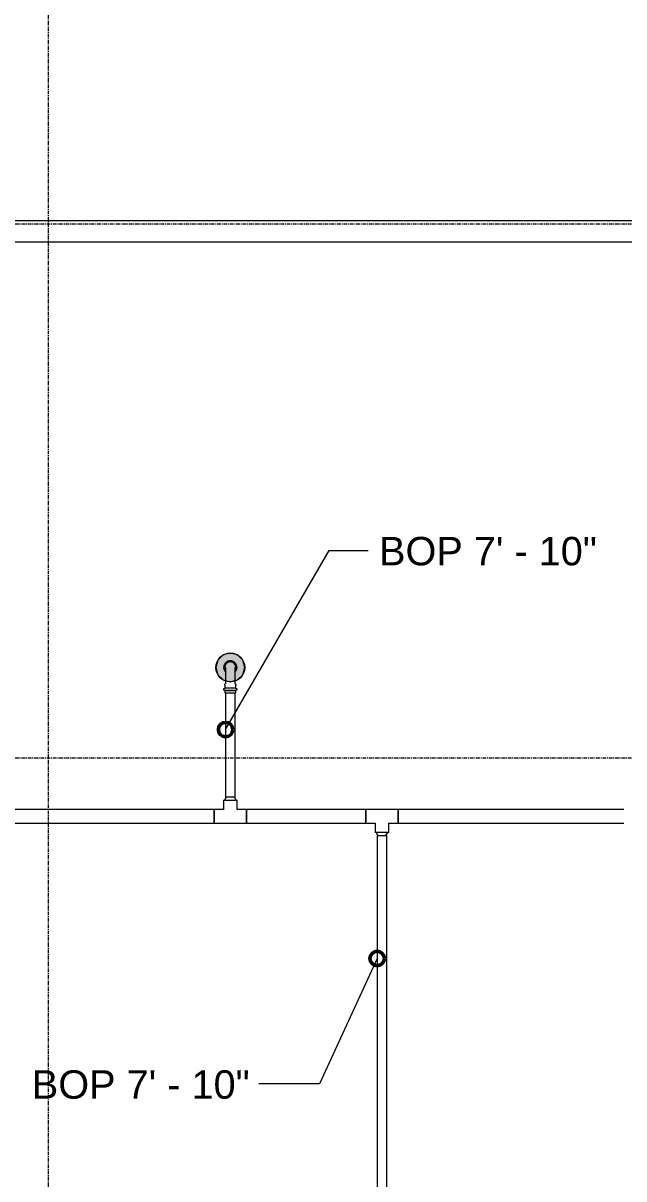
# Model space of a CAD drawing. Header units: inches. Extents: x -3679 to 241, y -496 to 1784.
# Drawn here: x -477.5 to -394.3, y 140.7 to 300.9 of the extents above; entities that cross this region are included whole.
import ezdxf

# ---------------------------------------------------------------- set-up
doc = ezdxf.new("R2010")
doc.units = ezdxf.units.IN
doc.header["$MEASUREMENT"] = 0
doc.linetypes.add('Grid Line', pattern=[0.875, 0.5, -0.125, 0.125, -0.125])
for name, color, linetype, lineweight in [('A-ANNO-NOTE', 250, 'Continuous', 9), ('G-ANNO-DIMS', 251, 'Continuous', 9), ('P-PIPE', 1, 'Continuous', 9), ('P-PIPE-CNTR', 1, 'Continuous', 9), ('S-GRID', 8, 'Continuous', 9)]:
    doc.layers.add(name, color=color, linetype=linetype, lineweight=lineweight)
doc.styles.add('Arial', font='arial.ttf', dxfattribs={"height": 3.934132})

# ---------------------------------------------------------------- blocks, each defined once
blk = doc.blocks.new('Victaulic-VicPress316-Elbow 90-45deg Style P568_P571 - Standard-523083-SECOND LEVEL')
at = {"layer": 'P-PIPE'}
for p, q in [((-3178.28, 1233.46), (-3178.28, 1232.57)), ((-3176.97, 1232.57), (-3176.97, 1233.46)), ((-3178.39, 1232.42), (-3178.39, 1231.96)), ((-3177.63, 1231.96), (-3178.39, 1231.96)), ((-3178.39, 1231.67), (-3178.39, 1231.33)), ((-3177.63, 1231.67), (-3178.39, 1231.67)), ((-3176.86, 1231.96), (-3177.63, 1231.96)), ((-3176.86, 1231.67), (-3177.63, 1231.67)), ((-3176.86, 1231.96), (-3176.86, 1232.42)), ((-3176.86, 1231.33), (-3176.86, 1231.67)), ((-3178.39, 1231.33), (-3177.63, 1231.33)), ((-3177.63, 1231.33), (-3176.86, 1231.33))]:
    blk.add_line(p, q, dxfattribs=at)
at = {"layer": 'P-PIPE', "flags": 128}
for points in [[(-3177.63, 1235.77), (-3177.66, 1235.77), (-3177.7, 1235.76), (-3177.73, 1235.76), (-3177.77, 1235.76), (-3177.81, 1235.75), (-3177.84, 1235.74), (-3177.88, 1235.73), (-3177.91, 1235.72), (-3177.95, 1235.71), (-3177.98, 1235.69), (-3178.01, 1235.68), (-3178.05, 1235.66), (-3178.08, 1235.65), (-3178.11, 1235.63), (-3178.14, 1235.61), (-3178.17, 1235.59), (-3178.2, 1235.56), (-3178.23, 1235.54), (-3178.25, 1235.52), (-3178.28, 1235.49), (-3178.3, 1235.46), (-3178.33, 1235.44), (-3178.35, 1235.41), (-3178.37, 1235.38), (-3178.39, 1235.35), (-3178.41, 1235.32), (-3178.43, 1235.28), (-3178.45, 1235.25), (-3178.46, 1235.22), (-3178.48, 1235.19), (-3178.49, 1235.15), (-3178.5, 1235.12), (-3178.51, 1235.08), (-3178.52, 1235.05), (-3178.52, 1235.01), (-3178.53, 1234.97), (-3178.53, 1234.94), (-3178.54, 1234.9), (-3178.54, 1234.86), (-3178.54, 1234.83), (-3178.53, 1234.79), (-3178.53, 1234.76), (-3178.53, 1234.72), (-3178.52, 1234.68), (-3178.51, 1234.65), (-3178.5, 1234.61), (-3178.49, 1234.58), (-3178.48, 1234.54), (-3178.47, 1234.51), (-3178.45, 1234.48), (-3178.44, 1234.44), (-3178.42, 1234.41), (-3178.4, 1234.38), (-3178.38, 1234.35), (-3178.36, 1234.32), (-3178.34, 1234.29), (-3178.32, 1234.26), (-3178.29, 1234.23)], [(-3177.63, 1235.62), (-3177.66, 1235.62), (-3177.69, 1235.62), (-3177.72, 1235.62), (-3177.75, 1235.61), (-3177.78, 1235.61), (-3177.81, 1235.6), (-3177.84, 1235.59), (-3177.87, 1235.58), (-3177.9, 1235.57), (-3177.92, 1235.56), (-3177.95, 1235.55), (-3177.98, 1235.53), (-3178.01, 1235.52), (-3178.03, 1235.5), (-3178.06, 1235.49), (-3178.08, 1235.47), (-3178.11, 1235.45), (-3178.13, 1235.43), (-3178.15, 1235.41), (-3178.17, 1235.39), (-3178.2, 1235.37), (-3178.22, 1235.34), (-3178.23, 1235.32), (-3178.25, 1235.29), (-3178.27, 1235.27), (-3178.29, 1235.24), (-3178.3, 1235.22), (-3178.31, 1235.19), (-3178.33, 1235.16), (-3178.34, 1235.13), (-3178.35, 1235.1), (-3178.36, 1235.07), (-3178.37, 1235.05), (-3178.37, 1235.02), (-3178.38, 1234.99), (-3178.38, 1234.95), (-3178.39, 1234.92), (-3178.39, 1234.89), (-3178.39, 1234.86), (-3178.39, 1234.83), (-3178.39, 1234.8), (-3178.39, 1234.77), (-3178.38, 1234.74), (-3178.38, 1234.71), (-3178.37, 1234.68), (-3178.36, 1234.65), (-3178.36, 1234.62), (-3178.35, 1234.59), (-3178.33, 1234.56), (-3178.32, 1234.54), (-3178.31, 1234.51), (-3178.29, 1234.48), (-3178.28, 1234.46)], [(-3178.28, 1234.85), (-3178.28, 1234.85), (-3178.28, 1234.85), (-3178.28, 1234.84), (-3178.28, 1234.84), (-3178.28, 1234.83), (-3178.28, 1234.81), (-3178.28, 1234.8), (-3178.28, 1234.78), (-3178.28, 1234.77), (-3178.28, 1234.74), (-3178.28, 1234.72), (-3178.28, 1234.7), (-3178.28, 1234.67), (-3178.28, 1234.64), (-3178.28, 1234.61), (-3178.28, 1234.58), (-3178.28, 1234.55), (-3178.28, 1234.51), (-3178.28, 1234.47), (-3178.28, 1234.43), (-3178.28, 1234.39), (-3178.28, 1234.35), (-3178.28, 1234.31), (-3178.28, 1234.26), (-3178.28, 1234.21), (-3178.28, 1234.17), (-3178.28, 1234.12), (-3178.28, 1234.07), (-3178.28, 1234.02), (-3178.28, 1233.97), (-3178.28, 1233.91), (-3178.28, 1233.86), (-3178.28, 1233.81), (-3178.28, 1233.75), (-3178.28, 1233.7), (-3178.28, 1233.64), (-3178.28, 1233.59), (-3178.28, 1233.53), (-3178.28, 1233.48), (-3178.28, 1233.46)], [(-3176.97, 1234.22), (-3176.95, 1234.25), (-3176.92, 1234.27), (-3176.9, 1234.3), (-3176.88, 1234.33), (-3176.86, 1234.36), (-3176.84, 1234.39), (-3176.82, 1234.42), (-3176.8, 1234.46), (-3176.79, 1234.49), (-3176.77, 1234.52), (-3176.76, 1234.56), (-3176.75, 1234.59), (-3176.74, 1234.63), (-3176.73, 1234.66), (-3176.73, 1234.7), (-3176.72, 1234.74), (-3176.72, 1234.77), (-3176.71, 1234.81), (-3176.71, 1234.85), (-3176.71, 1234.88), (-3176.72, 1234.92), (-3176.72, 1234.95), (-3176.72, 1234.99), (-3176.73, 1235.03), (-3176.74, 1235.06), (-3176.75, 1235.1), (-3176.76, 1235.13), (-3176.77, 1235.17), (-3176.78, 1235.2), (-3176.8, 1235.23), (-3176.81, 1235.27), (-3176.83, 1235.3), (-3176.85, 1235.33), (-3176.87, 1235.36), (-3176.89, 1235.39), (-3176.91, 1235.42), (-3176.93, 1235.45), (-3176.96, 1235.48), (-3176.98, 1235.5), (-3177.01, 1235.53), (-3177.04, 1235.55), (-3177.06, 1235.57), (-3177.09, 1235.6), (-3177.12, 1235.62), (-3177.15, 1235.64), (-3177.19, 1235.65), (-3177.22, 1235.67), (-3177.25, 1235.69), (-3177.29, 1235.7), (-3177.32, 1235.71), (-3177.35, 1235.73), (-3177.39, 1235.74), (-3177.42, 1235.74), (-3177.46, 1235.75), (-3177.5, 1235.76), (-3177.53, 1235.76), (-3177.57, 1235.77), (-3177.61, 1235.77), (-3177.63, 1235.77)], [(-3176.96, 1234.47), (-3176.95, 1234.49), (-3176.94, 1234.52), (-3176.92, 1234.55), (-3176.91, 1234.58), (-3176.9, 1234.61), (-3176.89, 1234.64), (-3176.88, 1234.66), (-3176.88, 1234.69), (-3176.87, 1234.72), (-3176.87, 1234.75), (-3176.86, 1234.79), (-3176.86, 1234.82), (-3176.86, 1234.85), (-3176.86, 1234.88), (-3176.86, 1234.91), (-3176.86, 1234.94), (-3176.87, 1234.97), (-3176.87, 1235), (-3176.88, 1235.03), (-3176.89, 1235.06), (-3176.89, 1235.09), (-3176.9, 1235.12), (-3176.92, 1235.15), (-3176.93, 1235.17), (-3176.94, 1235.2), (-3176.96, 1235.23), (-3176.97, 1235.25), (-3176.99, 1235.28), (-3177.01, 1235.31), (-3177.02, 1235.33), (-3177.04, 1235.35), (-3177.06, 1235.38), (-3177.09, 1235.4), (-3177.11, 1235.42), (-3177.13, 1235.44), (-3177.15, 1235.46), (-3177.18, 1235.48), (-3177.2, 1235.5), (-3177.23, 1235.51), (-3177.26, 1235.53), (-3177.28, 1235.54), (-3177.31, 1235.55), (-3177.34, 1235.57), (-3177.37, 1235.58), (-3177.4, 1235.59), (-3177.43, 1235.6), (-3177.46, 1235.6), (-3177.49, 1235.61), (-3177.52, 1235.61), (-3177.55, 1235.62), (-3177.58, 1235.62), (-3177.61, 1235.62), (-3177.63, 1235.62)], [(-3176.97, 1233.46), (-3176.97, 1233.52), (-3176.97, 1233.57), (-3176.97, 1233.63), (-3176.97, 1233.68), (-3176.97, 1233.74), (-3176.97, 1233.79), (-3176.97, 1233.85), (-3176.97, 1233.9), (-3176.97, 1233.95), (-3176.97, 1234), (-3176.97, 1234.06), (-3176.97, 1234.11), (-3176.97, 1234.15), (-3176.97, 1234.2), (-3176.97, 1234.25), (-3176.97, 1234.29), (-3176.97, 1234.34), (-3176.97, 1234.38), (-3176.97, 1234.42), (-3176.97, 1234.46), (-3176.97, 1234.5), (-3176.97, 1234.54), (-3176.97, 1234.57), (-3176.97, 1234.6), (-3176.97, 1234.63), (-3176.97, 1234.66), (-3176.97, 1234.69), (-3176.97, 1234.72), (-3176.97, 1234.74), (-3176.97, 1234.76), (-3176.97, 1234.78), (-3176.97, 1234.8), (-3176.97, 1234.81), (-3176.97, 1234.82), (-3176.97, 1234.83), (-3176.97, 1234.84), (-3176.97, 1234.85), (-3176.97, 1234.85), (-3176.97, 1234.85), (-3176.97, 1234.85)], [(-3178.39, 1231.67), (-3178.4, 1231.67), (-3178.4, 1231.67), (-3178.41, 1231.67), (-3178.41, 1231.68), (-3178.42, 1231.68), (-3178.43, 1231.68), (-3178.43, 1231.68), (-3178.44, 1231.68), (-3178.44, 1231.68), (-3178.45, 1231.68), (-3178.45, 1231.69), (-3178.46, 1231.69), (-3178.46, 1231.69), (-3178.47, 1231.7), (-3178.47, 1231.7), (-3178.48, 1231.7), (-3178.48, 1231.71), (-3178.49, 1231.71), (-3178.49, 1231.71), (-3178.5, 1231.72), (-3178.5, 1231.72), (-3178.5, 1231.73), (-3178.51, 1231.73), (-3178.51, 1231.74), (-3178.51, 1231.74), (-3178.52, 1231.75), (-3178.52, 1231.75), (-3178.52, 1231.76), (-3178.52, 1231.76), (-3178.53, 1231.77), (-3178.53, 1231.77), (-3178.53, 1231.78), (-3178.53, 1231.78), (-3178.53, 1231.79), (-3178.53, 1231.79), (-3178.54, 1231.8), (-3178.54, 1231.81), (-3178.54, 1231.81), (-3178.54, 1231.82), (-3178.54, 1231.82), (-3178.54, 1231.83), (-3178.54, 1231.83), (-3178.54, 1231.84), (-3178.53, 1231.85), (-3178.53, 1231.85), (-3178.53, 1231.86), (-3178.53, 1231.86), (-3178.53, 1231.87), (-3178.53, 1231.87), (-3178.52, 1231.88), (-3178.52, 1231.88), (-3178.52, 1231.89), (-3178.52, 1231.89), (-3178.51, 1231.9), (-3178.51, 1231.9), (-3178.51, 1231.91), (-3178.5, 1231.91), (-3178.5, 1231.92), (-3178.49, 1231.92), (-3178.49, 1231.93), (-3178.49, 1231.93), (-3178.48, 1231.93), (-3178.48, 1231.94), (-3178.47, 1231.94), (-3178.47, 1231.94), (-3178.46, 1231.95), (-3178.46, 1231.95), (-3178.45, 1231.95), (-3178.45, 1231.95), (-3178.44, 1231.96), (-3178.43, 1231.96), (-3178.43, 1231.96), (-3178.42, 1231.96), (-3178.42, 1231.96), (-3178.41, 1231.96), (-3178.41, 1231.96), (-3178.4, 1231.96), (-3178.39, 1231.96), (-3178.39, 1231.96)], [(-3178.39, 1232.42), (-3178.39, 1232.43), (-3178.39, 1232.44), (-3178.39, 1232.45), (-3178.39, 1232.46), (-3178.39, 1232.47), (-3178.38, 1232.48), (-3178.38, 1232.49), (-3178.38, 1232.5), (-3178.37, 1232.51), (-3178.37, 1232.52), (-3178.37, 1232.53), (-3178.36, 1232.54), (-3178.36, 1232.55), (-3178.35, 1232.56), (-3178.34, 1232.57), (-3178.34, 1232.58), (-3178.33, 1232.59), (-3178.32, 1232.6), (-3178.32, 1232.6), (-3178.31, 1232.61), (-3178.3, 1232.62), (-3178.29, 1232.63), (-3178.28, 1232.63), (-3178.28, 1232.63)], [(-3177.63, 1231.96), (-3177.66, 1231.96), (-3177.69, 1231.96), (-3177.72, 1231.96), (-3177.75, 1231.96), (-3177.78, 1231.96), (-3177.81, 1231.96), (-3177.84, 1231.96), (-3177.87, 1231.96), (-3177.9, 1231.96), (-3177.92, 1231.96), (-3177.95, 1231.96), (-3177.98, 1231.96), (-3178.01, 1231.96), (-3178.03, 1231.96), (-3178.06, 1231.96), (-3178.08, 1231.96), (-3178.11, 1231.96), (-3178.13, 1231.96), (-3178.15, 1231.96), (-3178.17, 1231.96), (-3178.2, 1231.96), (-3178.22, 1231.96), (-3178.23, 1231.96), (-3178.25, 1231.96), (-3178.27, 1231.96), (-3178.29, 1231.96), (-3178.3, 1231.96), (-3178.31, 1231.96), (-3178.33, 1231.96), (-3178.34, 1231.96), (-3178.35, 1231.96), (-3178.36, 1231.96), (-3178.37, 1231.96), (-3178.37, 1231.96), (-3178.38, 1231.96), (-3178.38, 1231.96), (-3178.39, 1231.96), (-3178.39, 1231.96), (-3178.39, 1231.96), (-3178.39, 1231.96)], [(-3178.39, 1231.96), (-3178.39, 1231.96), (-3178.39, 1231.96), (-3178.39, 1231.96), (-3178.38, 1231.96), (-3178.38, 1231.96), (-3178.37, 1231.96), (-3178.36, 1231.96), (-3178.35, 1231.96)], [(-3178.35, 1231.67), (-3178.36, 1231.67), (-3178.37, 1231.67), (-3178.37, 1231.67), (-3178.38, 1231.67), (-3178.38, 1231.67), (-3178.39, 1231.67), (-3178.39, 1231.67), (-3178.39, 1231.67), (-3178.39, 1231.67)], [(-3178.39, 1231.67), (-3178.39, 1231.67), (-3178.39, 1231.67), (-3178.39, 1231.67), (-3178.38, 1231.67), (-3178.38, 1231.67), (-3178.37, 1231.67), (-3178.36, 1231.67), (-3178.35, 1231.67), (-3178.34, 1231.67), (-3178.33, 1231.67), (-3178.32, 1231.67), (-3178.3, 1231.67), (-3178.29, 1231.67), (-3178.27, 1231.67), (-3178.26, 1231.67), (-3178.24, 1231.67), (-3178.22, 1231.67), (-3178.2, 1231.67), (-3178.18, 1231.67), (-3178.16, 1231.67), (-3178.14, 1231.67), (-3178.11, 1231.67), (-3178.09, 1231.67), (-3178.06, 1231.67), (-3178.04, 1231.67), (-3178.01, 1231.67), (-3177.99, 1231.67), (-3177.96, 1231.67), (-3177.93, 1231.67), (-3177.9, 1231.67), (-3177.87, 1231.67), (-3177.84, 1231.67), (-3177.82, 1231.67), (-3177.79, 1231.67), (-3177.76, 1231.67), (-3177.72, 1231.67), (-3177.69, 1231.67), (-3177.66, 1231.67), (-3177.63, 1231.67), (-3177.63, 1231.67)], [(-3176.86, 1231.96), (-3176.86, 1231.96), (-3176.86, 1231.96), (-3176.86, 1231.96), (-3176.87, 1231.96), (-3176.87, 1231.96), (-3176.88, 1231.96), (-3176.89, 1231.96), (-3176.9, 1231.96), (-3176.91, 1231.96), (-3176.92, 1231.96), (-3176.93, 1231.96), (-3176.95, 1231.96), (-3176.96, 1231.96), (-3176.98, 1231.96), (-3176.99, 1231.96), (-3177.01, 1231.96), (-3177.03, 1231.96), (-3177.05, 1231.96), (-3177.07, 1231.96), (-3177.09, 1231.96), (-3177.11, 1231.96), (-3177.14, 1231.96), (-3177.16, 1231.96), (-3177.19, 1231.96), (-3177.21, 1231.96), (-3177.24, 1231.96), (-3177.26, 1231.96), (-3177.29, 1231.96), (-3177.32, 1231.96), (-3177.35, 1231.96), (-3177.38, 1231.96), (-3177.41, 1231.96), (-3177.43, 1231.96), (-3177.46, 1231.96), (-3177.49, 1231.96), (-3177.53, 1231.96), (-3177.56, 1231.96), (-3177.59, 1231.96), (-3177.62, 1231.96), (-3177.63, 1231.96)], [(-3177.63, 1231.67), (-3177.59, 1231.67), (-3177.56, 1231.67), (-3177.53, 1231.67), (-3177.5, 1231.67), (-3177.47, 1231.67), (-3177.44, 1231.67), (-3177.41, 1231.67), (-3177.38, 1231.67), (-3177.35, 1231.67), (-3177.33, 1231.67), (-3177.3, 1231.67), (-3177.27, 1231.67), (-3177.24, 1231.67), (-3177.22, 1231.67), (-3177.19, 1231.67), (-3177.17, 1231.67), (-3177.14, 1231.67), (-3177.12, 1231.67), (-3177.1, 1231.67), (-3177.08, 1231.67), (-3177.05, 1231.67), (-3177.03, 1231.67), (-3177.02, 1231.67), (-3177, 1231.67), (-3176.98, 1231.67), (-3176.96, 1231.67), (-3176.95, 1231.67), (-3176.94, 1231.67), (-3176.92, 1231.67), (-3176.91, 1231.67), (-3176.9, 1231.67), (-3176.89, 1231.67), (-3176.88, 1231.67), (-3176.88, 1231.67), (-3176.87, 1231.67), (-3176.87, 1231.67), (-3176.86, 1231.67), (-3176.86, 1231.67), (-3176.86, 1231.67), (-3176.86, 1231.67)], [(-3176.97, 1232.63), (-3176.96, 1232.63), (-3176.95, 1232.62), (-3176.94, 1232.61), (-3176.93, 1232.61), (-3176.93, 1232.6), (-3176.92, 1232.59), (-3176.91, 1232.58), (-3176.91, 1232.57), (-3176.9, 1232.56), (-3176.9, 1232.55), (-3176.89, 1232.54), (-3176.89, 1232.53), (-3176.88, 1232.52), (-3176.88, 1232.51), (-3176.87, 1232.5), (-3176.87, 1232.49), (-3176.87, 1232.48), (-3176.86, 1232.47), (-3176.86, 1232.46), (-3176.86, 1232.45), (-3176.86, 1232.44), (-3176.86, 1232.43), (-3176.86, 1232.42), (-3176.86, 1232.42)], [(-3176.9, 1231.96), (-3176.89, 1231.96), (-3176.88, 1231.96), (-3176.88, 1231.96), (-3176.87, 1231.96), (-3176.87, 1231.96), (-3176.86, 1231.96), (-3176.86, 1231.96), (-3176.86, 1231.96), (-3176.86, 1231.96)], [(-3176.86, 1231.67), (-3176.86, 1231.67), (-3176.86, 1231.67), (-3176.86, 1231.67), (-3176.87, 1231.67), (-3176.87, 1231.67), (-3176.88, 1231.67), (-3176.89, 1231.67), (-3176.9, 1231.67)], [(-3176.86, 1231.96), (-3176.85, 1231.96), (-3176.85, 1231.96), (-3176.84, 1231.96), (-3176.84, 1231.96), (-3176.83, 1231.96), (-3176.82, 1231.96), (-3176.82, 1231.96), (-3176.81, 1231.96), (-3176.81, 1231.96), (-3176.8, 1231.95), (-3176.8, 1231.95), (-3176.79, 1231.95), (-3176.79, 1231.95), (-3176.78, 1231.94), (-3176.78, 1231.94), (-3176.77, 1231.94), (-3176.77, 1231.93), (-3176.76, 1231.93), (-3176.76, 1231.92), (-3176.75, 1231.92), (-3176.75, 1231.92), (-3176.75, 1231.91), (-3176.74, 1231.91), (-3176.74, 1231.9), (-3176.74, 1231.9), (-3176.73, 1231.89), (-3176.73, 1231.89), (-3176.73, 1231.88), (-3176.73, 1231.88), (-3176.72, 1231.87), (-3176.72, 1231.87), (-3176.72, 1231.86), (-3176.72, 1231.85), (-3176.72, 1231.85), (-3176.72, 1231.84), (-3176.71, 1231.84), (-3176.71, 1231.83), (-3176.71, 1231.83), (-3176.71, 1231.82), (-3176.71, 1231.81), (-3176.71, 1231.81), (-3176.71, 1231.8), (-3176.71, 1231.8), (-3176.72, 1231.79), (-3176.72, 1231.79), (-3176.72, 1231.78), (-3176.72, 1231.77), (-3176.72, 1231.77), (-3176.72, 1231.76), (-3176.73, 1231.76), (-3176.73, 1231.75), (-3176.73, 1231.75), (-3176.73, 1231.74), (-3176.74, 1231.74), (-3176.74, 1231.73), (-3176.74, 1231.73), (-3176.75, 1231.72), (-3176.75, 1231.72), (-3176.76, 1231.72), (-3176.76, 1231.71), (-3176.76, 1231.71), (-3176.77, 1231.7), (-3176.77, 1231.7), (-3176.78, 1231.7), (-3176.78, 1231.69), (-3176.79, 1231.69), (-3176.79, 1231.69), (-3176.8, 1231.69), (-3176.8, 1231.68), (-3176.81, 1231.68), (-3176.82, 1231.68), (-3176.82, 1231.68), (-3176.83, 1231.68), (-3176.83, 1231.68), (-3176.84, 1231.67), (-3176.84, 1231.67), (-3176.85, 1231.67), (-3176.86, 1231.67), (-3176.86, 1231.67)]]:
    blk.add_lwpolyline(points, dxfattribs=at)

msp = doc.modelspace()

# ---------------------------------------------------------------- hatches: boundary and pattern name
at = {"layer": 'A-ANNO-NOTE'}
h = msp.add_hatch(color=256, dxfattribs=at)
edge = h.paths.add_edge_path(flags=0)
edge.add_arc((-448.81, 211.58), 2, 0, 360)
msp.add_hatch(color=256, dxfattribs=at).paths.add_polyline_path([(-448.81, 209.58), (-447.81, 209.85), (-447.08, 210.58), (-446.81, 211.58), (-447.08, 212.58), (-447.81, 213.32), (-448.81, 213.58), (-449.81, 213.32), (-450.54, 212.58), (-450.81, 211.58), (-450.54, 210.58), (-449.81, 209.85)], flags=0)

# ---------------------------------------------------------------- linework, layer by layer
for p, q in [((-449.81, 213.32), (-450.54, 212.58)), ((-448.81, 213.58), (-449.81, 213.32)), ((-447.81, 213.32), (-448.81, 213.58)), ((-447.08, 212.58), (-447.81, 213.32)), ((-450.54, 212.58), (-450.81, 211.58)), ((-450.81, 211.58), (-450.54, 210.58)), ((-446.81, 211.58), (-447.08, 212.58)), ((-447.08, 210.58), (-446.81, 211.58)), ((-450.54, 210.58), (-449.81, 209.85)), ((-449.81, 209.85), (-448.81, 209.58)), ((-448.81, 209.58), (-447.81, 209.85)), ((-447.81, 209.85), (-447.08, 210.58))]:
    msp.add_line(p, q, dxfattribs=at)
msp.add_circle((-448.81, 211.58), 2, dxfattribs=at)
at = {"layer": 'G-ANNO-DIMS'}
for p, q in [((-449.47, 202.97), (-435.13, 227.8)), ((-435.13, 227.8), (-429.71, 227.8)), ((-428.47, 171.26), (-436.45, 153.9)), ((-436.45, 153.9), (-444.85, 153.9))]:
    msp.add_line(p, q, dxfattribs=at)
at = {"layer": 'G-ANNO-DIMS', "lineweight": 50}
for centre in [(-449.47, 202.97), (-428.47, 171.26)]:
    msp.add_circle(centre, 1, dxfattribs=at)
at = {"layer": 'P-PIPE'}
for p, q in [((-281.52, 273.44), (-500.31, 273.44)), ((-500.31, 270.56), (-281.52, 270.56)), ((-449.47, 208.06), (-449.47, 193.61)), ((-448.15, 193.61), (-448.15, 208.06)), ((-449.76, 193.2), (-449.76, 191.91)), ((-449.76, 193.2), (-447.86, 193.2)), ((-449.37, 193.61), (-449.62, 193.2)), ((-448.15, 193.61), (-449.47, 193.61)), ((-448, 193.2), (-448.25, 193.61)), ((-447.86, 191.91), (-447.86, 193.2)), ((-451.05, 191.91), (-481.32, 191.91)), ((-449.76, 191.91), (-451.05, 191.91)), ((-451.05, 190.01), (-451.05, 191.91)), ((-451.05, 191.78), (-451.05, 191.63)), ((-451.05, 191.63), (-451.05, 191.43)), ((-451.05, 191.43), (-451.05, 191.21)), ((-451.05, 191.21), (-451.05, 190.71)), ((-451.05, 190.71), (-451.05, 190.48)), ((-446.57, 191.91), (-447.86, 191.91)), ((-446.57, 191.91), (-446.57, 190.01)), ((-430.05, 191.91), (-446.57, 191.91)), ((-446.57, 191.63), (-446.57, 191.78)), ((-446.57, 191.43), (-446.57, 191.63)), ((-446.57, 191.21), (-446.57, 191.43)), ((-446.57, 190.71), (-446.57, 191.21)), ((-446.57, 190.48), (-446.57, 190.71)), ((-425.57, 191.91), (-430.05, 191.91)), ((-430.05, 190.01), (-430.05, 191.91)), ((-430.05, 191.78), (-430.05, 191.63)), ((-430.05, 191.63), (-430.05, 191.43)), ((-430.05, 191.43), (-430.05, 191.21)), ((-430.05, 191.21), (-430.05, 190.71)), ((-430.05, 190.71), (-430.05, 190.48)), ((-425.57, 191.91), (-425.57, 190.01)), ((-394.29, 191.91), (-425.57, 191.91)), ((-425.57, 191.63), (-425.57, 191.78)), ((-425.57, 191.43), (-425.57, 191.63)), ((-425.57, 191.21), (-425.57, 191.43)), ((-425.57, 190.71), (-425.57, 191.21)), ((-425.57, 190.48), (-425.57, 190.71)), ((-481.32, 190.01), (-451.05, 190.01)), ((-451.05, 190.48), (-451.05, 190.29)), ((-451.05, 190.29), (-451.05, 190.14)), ((-451.05, 190.01), (-446.57, 190.01)), ((-446.57, 190.29), (-446.57, 190.48)), ((-446.57, 190.14), (-446.57, 190.29)), ((-446.57, 190.01), (-430.05, 190.01)), ((-430.05, 190.48), (-430.05, 190.29)), ((-430.05, 190.29), (-430.05, 190.14)), ((-430.05, 190.01), (-428.76, 190.01)), ((-428.76, 190.01), (-428.76, 188.72)), ((-426.86, 190.01), (-425.57, 190.01)), ((-426.86, 188.72), (-426.86, 190.01)), ((-425.57, 190.29), (-425.57, 190.48)), ((-425.57, 190.14), (-425.57, 190.29)), ((-425.57, 190.01), (-394.29, 190.01)), ((-426.86, 188.72), (-428.76, 188.72)), ((-428.62, 188.72), (-428.37, 188.31)), ((-428.47, 188.31), (-428.47, 21.8)), ((-428.47, 188.31), (-427.15, 188.31)), ((-427.25, 188.31), (-427, 188.72)), ((-427.15, 21.8), (-427.15, 188.31))]:
    msp.add_line(p, q, dxfattribs=at)
at = {"layer": 'P-PIPE-CNTR'}
for p, q in [((-449.81, 211.58), (-449.55, 211.58)), ((-448.81, 212.32), (-448.81, 212.58)), ((-448.07, 211.58), (-447.81, 211.58))]:
    msp.add_line(p, q, dxfattribs=at)
at = {"layer": 'S-GRID', "linetype": 'Grid Line'}
for p, q in [((-474, -484.26), (-474, 1771.74)), ((228, 273), (-3666.39, 273)), ((228, 199), (-3666.39, 199))]:
    msp.add_line(p, q, dxfattribs=at)

# ---------------------------------------------------------------- block references
at = {"layer": 'P-PIPE'}
msp.add_blockref('Victaulic-VicPress316-Elbow 90-45deg Style P568_P571 - Standard-523083-SECOND LEVEL', (2728.81, -1023.27), dxfattribs=at)

# ---------------------------------------------------------------- texts
at = {"layer": 'G-ANNO-DIMS', "char_height": 3.9341, "width": 35.952, "attachment_point": 1, "line_spacing_factor": 0.938532, "style": 'Arial'}
for insert in [(-428.21, 229.67), (-476.31, 155.77)]:
    msp.add_mtext('BOP 7\' - 10"', dxfattribs=dict(at, insert=insert))

doc.saveas('drawing.dxf')
